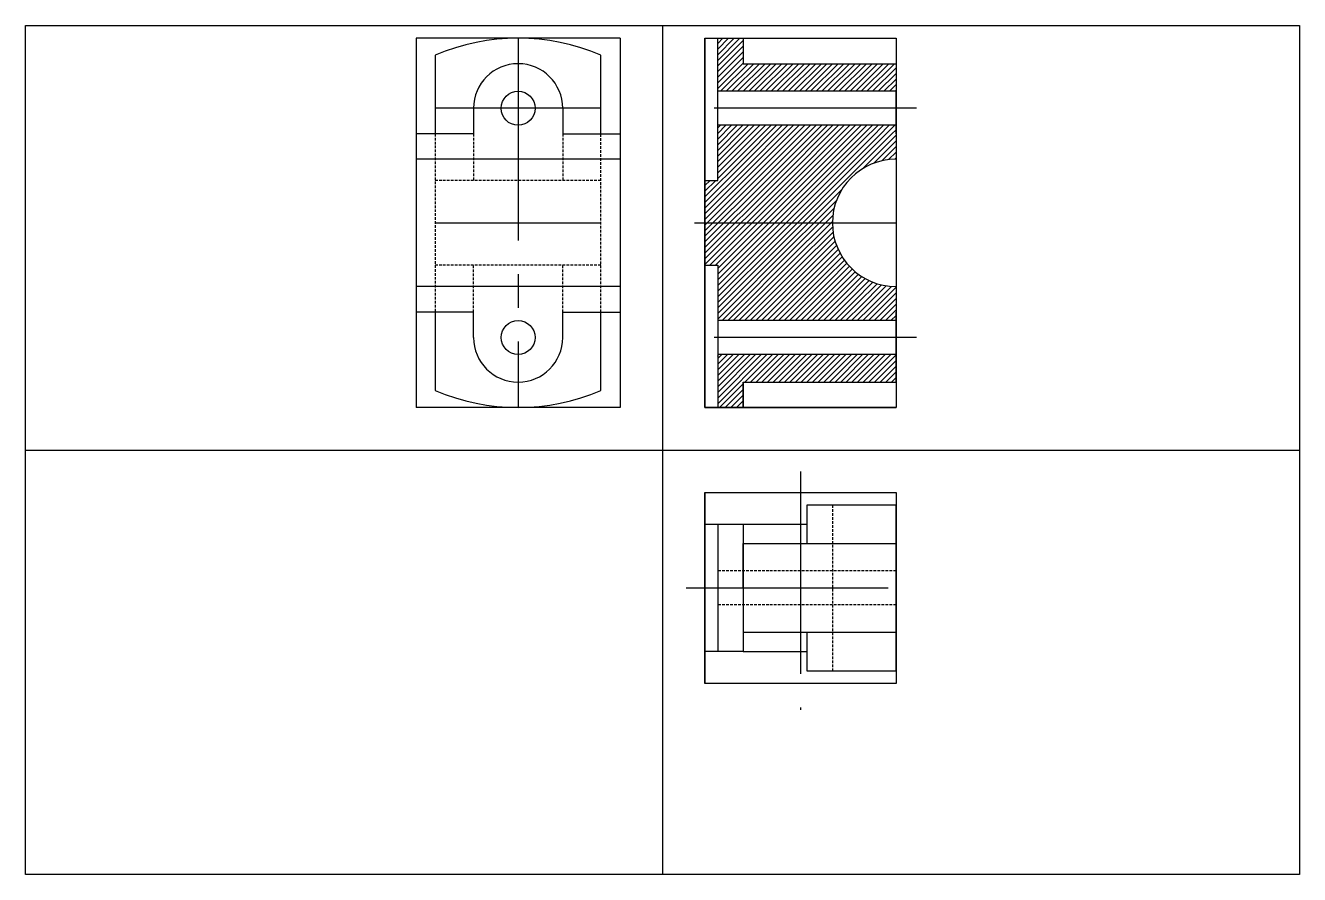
# Model space of a CAD drawing. Header units: millimetres. Extents: x 0 to 600, y 0 to 400.
import ezdxf

# ---------------------------------------------------------------- set-up
doc = ezdxf.new("R2010")
doc.units = ezdxf.units.MM
doc.linetypes.add('CENTER2', pattern=[28.575, 19.05, -3.175, 3.175, -3.175])
doc.linetypes.add('HIDDEN2', pattern=[0.1875, 0.125, -0.0625])
doc.layers.get('0').update_dxf_attribs({"true_color": 0xe7f0ff})
for name, color, linetype in [('Centre', 2, 'CENTER2'), ('Construction', 252, 'Continuous'), ('hidden', 3, 'HIDDEN2')]:
    doc.layers.add(name, color=color, linetype=linetype)
pattern_1 = [(45, (-702.8266, -6810.341), (-1.3258252, 1.3258252), [])]

msp = doc.modelspace()

# ---------------------------------------------------------------- hatches: boundary and pattern name
h = msp.add_hatch()
h.set_pattern_fill('ANSI31', color=256, scale=15)
h.set_pattern_definition(pattern_1)
h.paths.add_polyline_path([(410, 382), (338, 382), (338, 394), (326, 394), (326, 369), (410, 369)])
h.paths.add_polyline_path([(410, 337), (410, 349, 0.275273), (373.07, 327), (344, 327, -0.414214), (338, 333), (338, 353), (326, 353), (326, 327), (320, 327), (320, 307), (380, 307, -0.414214)])
h.paths.add_polyline_path([(380, 307), (320, 307), (320, 287), (326, 287), (326, 261), (338, 261), (338, 281, -0.414214), (344, 287), (373.07, 287, 0.275273), (410, 265), (410, 277, -0.414214)])
h.paths.add_polyline_path([(410, 240.01), (410, 245), (326, 245), (326, 220), (338, 220), (338, 232), (410, 232)])
h = msp.add_hatch()
h.set_pattern_fill('ANSI31', color=256, scale=15)
h.set_pattern_definition(pattern_1)
h.paths.add_polyline_path([(410, 349), (410, 353), (338, 353), (338, 333, 0.414214), (344, 327), (373.07, 327, -0.275273)])
h.paths.add_polyline_path([(373.07, 287), (344, 287, 0.414214), (338, 281), (338, 261), (410, 261), (410, 265, -0.275273)])

# ---------------------------------------------------------------- linework, layer by layer
for p, q in [((326, 327), (326, 394)), ((326, 394), (338, 394)), ((338, 394), (338, 382)), ((338, 394), (338, 382)), ((193, 385.99), (193, 349)), ((271, 349), (271, 385.99)), ((338, 382), (410, 382)), ((410, 382), (410, 349)), ((410, 361), (410, 369)), ((211, 361), (211, 349)), ((253, 361), (253, 349)), ((410, 349), (410, 361)), ((211, 349), (184, 349)), ((184, 349), (184, 337)), ((253, 349), (280, 349)), ((280, 349), (280, 337)), ((410, 349), (410, 337)), ((280, 337), (184, 337)), ((320, 327), (326, 327)), ((320, 287), (326, 287)), ((326, 287), (326, 220)), ((280, 277), (184, 277)), ((184, 277), (184, 265)), ((280, 277), (280, 265)), ((410, 277), (410, 265)), ((211, 265), (184, 265)), ((193, 265), (193, 228.01)), ((211, 253), (211, 265)), ((253, 253), (253, 265)), ((253, 265), (280, 265)), ((271, 228.01), (271, 265)), ((410, 232), (410, 265)), ((410, 253), (410, 245)), ((410, 232.01), (410, 240.01)), ((338, 232), (338, 220)), ((338, 220), (338, 232)), ((338, 220), (338, 232)), ((338, 232), (410, 232)), ((338, 220), (326, 220)), ((410, 174), (368, 174)), ((368, 174), (368, 156)), ((410, 135), (410, 174)), ((410, 96), (410, 174)), ((320, 135), (320, 165)), ((320, 165), (326, 165)), ((326, 165), (326, 105)), ((326, 165), (338, 165)), ((338, 165), (338, 105)), ((338, 165), (368, 165)), ((338, 135), (338, 156)), ((338, 156), (410, 156)), ((410, 156), (410, 114)), ((410, 135), (410, 143)), ((320, 105), (320, 135)), ((410, 114), (338, 114)), ((368, 114), (368, 96)), ((326, 105), (320, 105)), ((338, 105), (326, 105)), ((338, 105), (368, 105)), ((368, 96), (410, 96))]:
    msp.add_line(p, q)
at = {"ltscale": 10}
for p, q in [((410, 369), (326, 369)), ((410, 353), (326, 353)), ((410, 261), (326, 261)), ((410, 245), (326, 245))]:
    msp.add_line(p, q, dxfattribs=at)
msp.add_lwpolyline([(0, 400), (600, 400), (600, 0), (0, 0)], close=True)
for centre in [(232, 361), (232, 253)]:
    msp.add_circle(centre, 8)
for centre, radius, start, end in [((232, 295), 99, 66.80016, 113.19984), ((232, 361), 21, 0, 180), ((410, 307), 30, 90, 270), ((232, 253), 21, 180, 0), ((232, 319), 99, 246.80016, 293.19984)]:
    msp.add_arc(centre, radius, start, end)
at = {"layer": 'Centre', "ltscale": 5}
for p, q in [((232, 394), (232, 220)), ((271, 361), (193, 361)), ((419.62, 361), (311.36, 361)), ((193, 307), (271, 307)), ((315, 307), (415, 307)), ((419.62, 253), (311.36, 253)), ((365, 189.87), (365, 77.64)), ((311.1, 135), (419.65, 135))]:
    msp.add_line(p, q, dxfattribs=at)
at = {"layer": 'Centre'}
for q in [(320, 327), (320, 287)]:
    msp.add_line((320, 307), q, dxfattribs=at)
at = {"layer": 'Construction'}
for p, q in [((300, 400), (300, 0)), ((280, 394), (184, 394)), ((184, 394), (184, 220)), ((280, 394), (280, 220)), ((320, 394), (320, 220)), ((320, 220), (320, 394)), ((320, 394), (410, 394)), ((410, 394), (410, 220)), ((280, 220), (184, 220)), ((320, 220), (410, 220)), ((410, 220), (320, 220)), ((0, 200), (600, 200)), ((320, 180), (320, 90)), ((320, 180), (410, 180)), ((320, 90), (320, 180)), ((320, 180), (410, 180)), ((410, 180), (410, 90)), ((410, 90), (320, 90))]:
    msp.add_line(p, q, dxfattribs=at)
msp.add_arc((241, 295), 99, 329.15817, 329.66529, dxfattribs=at)
at = {"layer": 'hidden', "ltscale": 10}
for p, q in [((193, 349), (193, 265)), ((211, 349), (211, 327)), ((253, 349), (253, 327)), ((271, 265), (271, 349)), ((271, 327), (193, 327)), ((271, 287), (193, 287)), ((211, 265), (211, 287)), ((253, 265), (253, 287)), ((380, 174), (380, 96)), ((410, 143), (326, 143)), ((410, 127), (326, 127))]:
    msp.add_line(p, q, dxfattribs=at)

doc.saveas('drawing.dxf')
